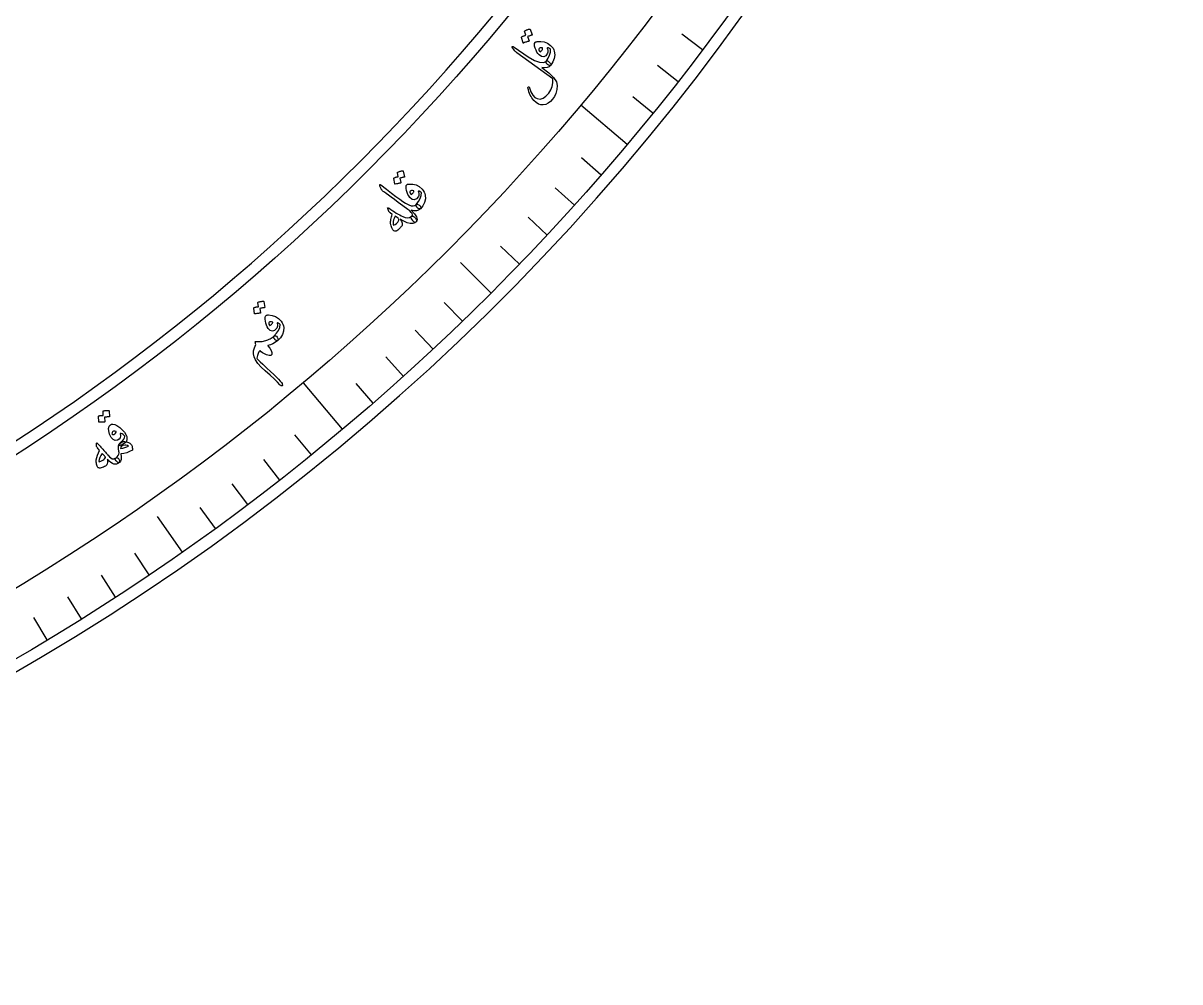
# Model space of a CAD drawing. Header units: millimetres. Extents: x -140 to 140, y -140 to 184.
# Drawn here: x 70.3 to 140, y -140 to -82.2 of the extents above; entities that cross this region are included whole.
import ezdxf

# ---------------------------------------------------------------- set-up
doc = ezdxf.new("R2010")
doc.units = ezdxf.units.MM
for name, color, linetype in [('CUT_INNER', 6, 'Continuous'), ('CUT_OUTER', 1, 'Continuous'), ('ENGRAVE', 7, 'Continuous'), ('ENGRAVE_FINE', 8, 'Continuous'), ('TEXT', 5, 'Continuous')]:
    doc.layers.add(name, color=color, linetype=linetype)

msp = doc.modelspace()

# ---------------------------------------------------------------- linework, layer by layer
at = {"layer": 'CUT_INNER'}
msp.add_arc((0, 0), 128.1, 95.976562, 87.539062, dxfattribs=at)
at = {"layer": 'CUT_OUTER'}
msp.add_arc((0, 0), 140, 175.78125, 4.570313, dxfattribs=at)
at = {"layer": 'ENGRAVE'}
for points in [[(106.6993, -89.5313), (103.8916, -87.1754)], [(98.4901, -98.4901), (96.6389, -96.6389)], [(89.5313, -106.6993), (87.1754, -103.8916)], [(79.8912, -114.0964), (78.3895, -111.9519)]]:
    msp.add_lwpolyline(points, dxfattribs=at)
for radius in [139.286, 135.6208, 128.814]:
    msp.add_circle((0, 0), radius, dxfattribs=at)
at = {"layer": 'ENGRAVE_FINE'}
for points in [[(111.2387, -83.8244), (109.9842, -82.8791)], [(109.7589, -85.753), (108.5211, -84.7859)], [(108.2456, -87.6555), (107.0248, -86.667)], [(105.1205, -91.3798), (103.935, -90.3493)], [(103.5097, -93.2005), (102.3423, -92.1495)], [(101.8673, -94.9928), (100.7185, -93.9215)], [(100.194, -96.7562), (99.064, -95.665)], [(96.7562, -100.194), (95.665, -99.064)], [(94.9928, -101.8673), (93.9215, -100.7185)], [(93.2005, -103.5097), (92.1495, -102.3423)], [(91.3798, -105.1205), (90.3493, -103.935)], [(87.6555, -108.2456), (86.667, -107.0248)], [(85.753, -109.7589), (84.7859, -108.5211)], [(83.8244, -111.2387), (82.8791, -109.9842)], [(81.8703, -112.6847), (80.947, -111.4139)], [(77.8877, -115.4733), (77.0094, -114.1711)], [(75.8606, -116.8151), (75.0051, -115.4977)], [(73.8103, -118.1212), (72.9779, -116.7891)], [(71.7376, -119.3914), (70.9286, -118.045)]]:
    msp.add_lwpolyline(points, dxfattribs=at)
at = {"layer": 'TEXT'}
for points in [[(100.5098, -82.7167), (100.5091, -82.7099), (100.5111, -82.7028), (100.5159, -82.6954), (100.5234, -82.6879), (100.5587, -82.6677), (100.5943, -82.6493), (100.6304, -82.6328), (100.6668, -82.6182), (100.7039, -82.6054), (100.742, -82.5943), (100.7813, -82.5851), (100.8215, -82.5776), (100.8316, -82.5781), (100.8399, -82.5814), (100.8465, -82.5877), (100.8512, -82.5969), (100.9635, -82.9294), (100.9632, -82.9358), (100.9585, -82.9416), (100.9491, -82.9468), (100.9353, -82.9514), (100.9243, -82.9533), (100.9079, -82.9577), (100.886, -82.9645), (100.8586, -82.9737), (100.8255, -82.9853), (100.7862, -82.9993), (100.7407, -83.0158), (100.6891, -83.0348), (100.7735, -83.2954), (100.7746, -83.3052), (100.7704, -83.313), (100.7607, -83.3189), (100.7457, -83.3228), (100.7327, -83.3263), (100.7127, -83.332), (100.6856, -83.3402), (100.6516, -83.3506), (100.6101, -83.3638), (100.561, -83.3801), (100.5043, -83.3994), (100.4399, -83.4218), (100.4315, -83.4227), (100.4253, -83.421), (100.4212, -83.4167), (100.4193, -83.4098), (100.3204, -83.0814), (100.3197, -83.0746), (100.3217, -83.0675), (100.3265, -83.0602), (100.3341, -83.0526), (100.3629, -83.0344), (100.3924, -83.0181), (100.4227, -83.0036), (100.4536, -82.991), (100.4851, -82.98), (100.5169, -82.9705), (100.549, -82.9625), (100.5815, -82.956)], [(100.7293, -84.2549), (101.0968, -84.4715), (101.4096, -84.5826), (101.6676, -84.5879), (101.8706, -84.4876), (101.8941, -84.4899), (101.9271, -84.5115), (101.9695, -84.5524), (102.0213, -84.6126), (102.0603, -84.6622), (102.0838, -84.7028), (102.0919, -84.7344), (102.0845, -84.7571), (101.9836, -84.8479), (101.862, -84.9022), (101.7197, -84.9199), (101.5569, -84.901), (101.9684, -85.2177), (102.2589, -85.502), (102.4281, -85.7543), (102.476, -85.9746), (102.4425, -86.2331), (102.3847, -86.4585), (102.3025, -86.6508), (102.1962, -86.8098), (102.0656, -86.9478), (101.9282, -87.0505), (101.784, -87.1178), (101.6332, -87.1498), (101.4824, -87.1444), (101.3384, -87.0995), (101.2011, -87.0151), (101.0706, -86.8915), (101.0092, -86.8157), (100.9524, -86.7346), (100.9003, -86.648), (100.8528, -86.556), (100.8101, -86.4585), (100.7723, -86.3552), (100.7394, -86.2462), (100.7113, -86.1315), (100.7102, -86.1169), (100.712, -86.1036), (100.7166, -86.0914), (100.7241, -86.0803), (100.7324, -86.0729), (100.742, -86.0684), (100.7529, -86.0671), (100.765, -86.0687), (100.7769, -86.074), (100.787, -86.0836), (100.7954, -86.0975), (100.802, -86.1158), (100.8907, -86.3694), (100.9969, -86.564), (101.121, -86.6993), (101.2632, -86.7753), (101.4451, -86.7965), (101.6228, -86.7479), (101.796, -86.6295), (101.9646, -86.4413), (102.0821, -86.2478), (102.1611, -86.0389), (102.2013, -85.8146), (102.2029, -85.5751), (100.0419, -84.0084), (99.9905, -83.9706), (99.9488, -83.9365), (99.9168, -83.9062), (99.8945, -83.8795), (99.7617, -83.6722), (99.7644, -83.6378), (99.7835, -83.6249), (99.8192, -83.6334), (99.8714, -83.6633)], [(101.1351, -83.3925), (101.1551, -83.3743), (101.183, -83.3589), (101.2188, -83.3462), (101.2626, -83.3362), (101.4851, -83.3222), (101.6942, -83.3567), (101.89, -83.4398), (102.0723, -83.5717), (102.1552, -83.6551), (102.2205, -83.7399), (102.2681, -83.8262), (102.2981, -83.9139), (102.3234, -84.1395), (102.2958, -84.3559), (102.2153, -84.5629), (102.082, -84.7601), (102.0624, -84.7749), (102.0364, -84.7798), (102.0039, -84.7749), (101.9649, -84.7601), (101.945, -84.75), (101.9257, -84.7384), (101.9072, -84.725), (101.8894, -84.7101), (101.8726, -84.6943), (101.857, -84.6787), (101.8426, -84.663), (101.8294, -84.6475), (101.8095, -84.6171), (101.7997, -84.5883), (101.8002, -84.5609), (101.8109, -84.535), (101.934, -84.3381), (102.017, -84.1477), (102.06, -83.9639), (102.063, -83.7869), (102.0162, -83.757), (101.9772, -83.7355), (101.946, -83.7222), (101.9226, -83.7172), (101.9, -83.7158), (101.883, -83.7176), (101.8715, -83.7227), (101.8656, -83.7311), (101.8629, -83.7381), (101.862, -83.7447), (101.8628, -83.7507), (101.8652, -83.7562), (101.901, -83.8344), (101.9176, -83.9082), (101.9149, -83.9777), (101.8929, -84.0428), (101.7854, -84.1957), (101.6646, -84.2621), (101.531, -84.2419), (101.3845, -84.1352), (101.3146, -84.057), (101.2517, -83.9642), (101.1957, -83.8569), (101.1465, -83.7352), (101.1118, -83.6212), (101.0984, -83.5261), (101.1061, -83.4499), (101.1351, -83.3925)], [(101.3794, -83.7608), (101.3631, -83.7977), (101.3662, -83.8398), (101.3884, -83.887), (101.4299, -83.9394), (101.4379, -83.9457), (101.4441, -83.9499), (101.4482, -83.9517), (101.4505, -83.9513), (101.4829, -83.9271), (101.5122, -83.8997), (101.5384, -83.8691), (101.5616, -83.8353), (101.5786, -83.8028), (101.5889, -83.773), (101.5925, -83.7459), (101.5894, -83.7216), (101.5129, -83.7155), (101.4525, -83.72), (101.4079, -83.7351), (101.3794, -83.7608)], [(92.8464, -91.235), (92.8462, -91.2281), (92.8489, -91.2212), (92.8543, -91.2143), (92.8624, -91.2074), (92.8994, -91.1904), (92.9365, -91.1753), (92.9738, -91.162), (93.0114, -91.1506), (93.0495, -91.1411), (93.0885, -91.1335), (93.1284, -91.1277), (93.1691, -91.1238), (93.1791, -91.1252), (93.1871, -91.1293), (93.1931, -91.1361), (93.197, -91.1457), (93.2796, -91.4867), (93.2788, -91.4931), (93.2735, -91.4985), (93.2638, -91.5028), (93.2495, -91.5062), (93.2385, -91.5072), (93.2217, -91.5101), (93.1993, -91.5149), (93.1713, -91.5216), (93.1372, -91.5303), (93.0968, -91.5408), (93.0501, -91.5533), (92.997, -91.5676), (93.0581, -91.8347), (93.0584, -91.8445), (93.0535, -91.8519), (93.0434, -91.8569), (93.0281, -91.8595), (93.0148, -91.8618), (92.9944, -91.8658), (92.9667, -91.8715), (92.9318, -91.8789), (92.8894, -91.8884), (92.8391, -91.9003), (92.7809, -91.9146), (92.7147, -91.9312), (92.7063, -91.9314), (92.7003, -91.9292), (92.6966, -91.9245), (92.6953, -91.9175), (92.6256, -91.5816), (92.6255, -91.5747), (92.6282, -91.5679), (92.6336, -91.561), (92.6418, -91.5541), (92.6721, -91.5386), (92.703, -91.5249), (92.7344, -91.5131), (92.7663, -91.5032), (92.7986, -91.495), (92.8311, -91.4884), (92.8638, -91.4833), (92.8967, -91.4797)], [(93.7125, -94.0468), (93.6784, -93.9847), (93.6617, -93.9344), (93.6622, -93.8959), (93.6799, -93.8692), (93.7127, -93.841), (93.7356, -93.8149), (93.7489, -93.791), (93.7524, -93.7691), (93.7312, -93.7041), (93.6757, -93.6285), (93.5859, -93.5421), (93.4618, -93.4451), (93.1627, -93.2271), (92.8968, -93.0327), (92.6641, -92.8618), (92.4645, -92.7145), (92.2978, -92.5912), (92.1638, -92.4919), (92.0624, -92.4167), (91.9937, -92.3657), (91.95, -92.33), (91.9157, -92.2983), (91.8906, -92.2704), (91.8749, -92.2464), (91.7913, -92.0422), (91.7815, -91.986), (91.7859, -91.9549), (91.8046, -91.9491), (91.8375, -91.9684), (92.1794, -92.2338), (92.484, -92.4661), (92.7512, -92.6656), (92.981, -92.8322), (93.1732, -92.9664), (93.3276, -93.069), (93.444, -93.1399), (93.5226, -93.1791), (93.671, -93.2242), (93.7977, -93.2357), (93.9024, -93.2136), (93.9853, -93.1579), (94.0117, -93.1406), (94.0441, -93.136), (94.0825, -93.1443), (94.1267, -93.1653), (94.1629, -93.1897), (94.1935, -93.2189), (94.2186, -93.2531), (94.2381, -93.2921), (94.2495, -93.3293), (94.2528, -93.3607), (94.2482, -93.3862), (94.2356, -93.4059), (94.1232, -93.4893), (93.9914, -93.5323), (93.8402, -93.5351), (93.6696, -93.4974), (93.871, -93.712), (93.993, -93.8968), (94.0353, -94.0517), (93.9981, -94.1768), (93.9795, -94.2001), (93.9603, -94.2172), (93.9405, -94.228), (93.9199, -94.2326), (93.8946, -94.2313), (93.8686, -94.2216), (93.8419, -94.2036), (93.8146, -94.1772), (93.8009, -94.1607), (93.7874, -94.1443), (93.774, -94.1281), (93.7608, -94.112), (93.748, -94.096), (93.7356, -94.0798), (93.7238, -94.0634), (93.7125, -94.0468)], [(93.4098, -91.9631), (93.4313, -91.9468), (93.4605, -91.9339), (93.4973, -91.9244), (93.5418, -91.9183), (93.7646, -91.9239), (93.9699, -91.9766), (94.1576, -92.0766), (94.3276, -92.2241), (94.4029, -92.3144), (94.4605, -92.4046), (94.5003, -92.4948), (94.5225, -92.5848), (94.5278, -92.8118), (94.4813, -93.0249), (94.3829, -93.224), (94.2328, -93.4087), (94.212, -93.4217), (94.1856, -93.4243), (94.1537, -93.4166), (94.1162, -93.3984), (94.0972, -93.3867), (94.079, -93.3733), (94.0618, -93.3584), (94.0453, -93.342), (94.03, -93.3248), (94.0158, -93.3078), (94.0029, -93.291), (93.9911, -93.2743), (93.9739, -93.2423), (93.9667, -93.2127), (93.9696, -93.1855), (93.9825, -93.1607), (94.1225, -92.9754), (94.2219, -92.793), (94.2809, -92.6137), (94.2994, -92.4376), (94.2555, -92.4038), (94.2185, -92.3789), (94.1886, -92.3629), (94.1657, -92.3558), (94.1434, -92.3524), (94.1262, -92.3528), (94.1143, -92.3568), (94.1077, -92.3647), (94.1045, -92.3715), (94.103, -92.3779), (94.1032, -92.3839), (94.1051, -92.3896), (94.1339, -92.4707), (94.1439, -92.5457), (94.1351, -92.6147), (94.1075, -92.6776), (93.9869, -92.8204), (93.8608, -92.8759), (93.7295, -92.8441), (93.5929, -92.725), (93.5302, -92.6408), (93.4757, -92.5429), (93.4293, -92.4311), (93.391, -92.3055), (93.3665, -92.1889), (93.3615, -92.093), (93.3759, -92.0178), (93.4098, -91.9631)], [(93.6208, -92.3515), (93.6014, -92.3869), (93.6007, -92.429), (93.6187, -92.478), (93.6554, -92.5338), (93.6628, -92.5409), (93.6686, -92.5455), (93.6726, -92.5477), (93.6748, -92.5476), (93.7092, -92.5263), (93.7409, -92.5016), (93.7697, -92.4734), (93.7957, -92.4418), (93.8155, -92.4109), (93.8284, -92.3821), (93.8344, -92.3554), (93.8335, -92.3309), (93.7578, -92.3181), (93.6972, -92.3172), (93.6515, -92.3284), (93.6208, -92.3515)], [(93.1723, -93.8827), (93.3202, -93.9363), (93.4541, -93.9518), (93.5741, -93.9295), (93.6799, -93.8692), (93.71, -93.8537), (93.7445, -93.8517), (93.7835, -93.8632), (93.827, -93.8883), (93.8476, -93.904), (93.8679, -93.9208), (93.8878, -93.9386), (93.9073, -93.9575), (93.926, -93.9776), (93.9433, -93.9991), (93.9592, -94.0219), (93.9737, -94.0462), (93.995, -94.0885), (94.0067, -94.1239), (94.0086, -94.1524), (94.0009, -94.174), (93.9542, -94.2205), (93.901, -94.257), (93.8413, -94.2833), (93.775, -94.2996), (93.614, -94.2977), (93.4315, -94.253), (93.2276, -94.1652), (93.0023, -94.0346), (93.0797, -94.1673), (93.1253, -94.2764), (93.1391, -94.3618), (93.1212, -94.4235), (93.1034, -94.4486), (93.0836, -94.4743), (93.0619, -94.5005), (93.0383, -94.5271), (93.0126, -94.5545), (92.9846, -94.5827), (92.9544, -94.6117), (92.9218, -94.6416), (92.8601, -94.6946), (92.8097, -94.7324), (92.7705, -94.755), (92.7427, -94.7624), (92.6842, -94.7614), (92.6367, -94.7483), (92.6001, -94.7232), (92.5744, -94.686), (92.5129, -94.5518), (92.4686, -94.4445), (92.4416, -94.364), (92.4319, -94.3105), (92.4305, -94.2495), (92.4332, -94.1858), (92.44, -94.1195), (92.451, -94.0503), (92.4661, -93.9785), (92.4853, -93.904), (92.5087, -93.8267), (92.5361, -93.7467), (92.4094, -93.6516), (92.3949, -93.6395), (92.3815, -93.6283), (92.3694, -93.6179), (92.3585, -93.6084), (92.3491, -93.5994), (92.3417, -93.5906), (92.3361, -93.582), (92.3324, -93.5736), (92.2586, -93.3879), (92.2526, -93.3593), (92.2649, -93.3486), (92.2955, -93.3556), (92.3442, -93.3803), (92.4549, -93.4601), (92.5637, -93.5349), (92.6707, -93.6047), (92.7758, -93.6693), (92.8788, -93.7292), (92.9791, -93.7848), (93.077, -93.836), (93.1723, -93.8827)], [(92.707, -93.8641), (92.693, -93.8896), (92.679, -93.9165), (92.6649, -93.9448), (92.6509, -93.9744), (92.6375, -94.0058), (92.6255, -94.0393), (92.6148, -94.0749), (92.6055, -94.1125), (92.5967, -94.1497), (92.5903, -94.1865), (92.5864, -94.223), (92.5848, -94.2592), (92.5858, -94.2949), (92.5897, -94.3299), (92.5962, -94.3642), (92.6056, -94.3979), (92.6977, -94.364), (92.7826, -94.3023), (92.8599, -94.2127), (92.9298, -94.0952), (92.9343, -94.0705), (92.9281, -94.0433), (92.9112, -94.0136), (92.8835, -93.9814)], [(84.44, -99.0664), (84.4405, -99.0595), (84.4438, -99.0529), (84.4497, -99.0465), (84.4585, -99.0404), (84.4968, -99.0267), (84.5351, -99.0149), (84.5735, -99.005), (84.6119, -98.9969), (84.6506, -98.9908), (84.6902, -98.9867), (84.7304, -98.9844), (84.7713, -98.9841), (84.7812, -98.9864), (84.7888, -98.9911), (84.7941, -98.9985), (84.7972, -99.0084), (84.8494, -99.3554), (84.848, -99.3616), (84.8423, -99.3665), (84.8322, -99.37), (84.8177, -99.3721), (84.8066, -99.3721), (84.7897, -99.3735), (84.7669, -99.3763), (84.7384, -99.3806), (84.7037, -99.3862), (84.6625, -99.3931), (84.6149, -99.4014), (84.5608, -99.411), (84.5981, -99.6824), (84.5975, -99.6922), (84.592, -99.6992), (84.5814, -99.7033), (84.566, -99.7045), (84.5526, -99.7056), (84.5319, -99.7078), (84.5038, -99.711), (84.4684, -99.7154), (84.4253, -99.7211), (84.3741, -99.7285), (84.3149, -99.7376), (84.2475, -99.7483), (84.2391, -99.7478), (84.2333, -99.745), (84.2301, -99.74), (84.2294, -99.7329), (84.1896, -99.3922), (84.1901, -99.3854), (84.1934, -99.3787), (84.1994, -99.3724), (84.2081, -99.3663), (84.2397, -99.3534), (84.2716, -99.3426), (84.304, -99.3336), (84.3366, -99.3265), (84.3695, -99.3212), (84.4025, -99.3175), (84.4355, -99.3153), (84.4686, -99.3146)], [(84.9371, -99.8414), (84.96, -99.827), (84.9902, -99.8168), (85.0277, -99.8105), (85.0725, -99.8084), (85.294, -99.8336), (85.4938, -99.9042), (85.672, -100.0204), (85.8283, -100.1822), (85.8953, -100.2789), (85.9447, -100.3738), (85.9765, -100.4671), (85.9906, -100.5587), (85.9759, -100.7853), (85.9107, -100.9935), (85.7952, -101.1831), (85.6294, -101.3539), (85.6075, -101.365), (85.581, -101.3653), (85.5499, -101.3548), (85.5141, -101.3334), (85.4963, -101.32), (85.4794, -101.3051), (85.4635, -101.2887), (85.4486, -101.2709), (85.4348, -101.2524), (85.4221, -101.2343), (85.4107, -101.2163), (85.4005, -101.1987), (85.3862, -101.1654), (85.3816, -101.1352), (85.3869, -101.1084), (85.402, -101.0848), (85.5577, -100.9125), (85.6729, -100.7396), (85.7474, -100.5662), (85.7814, -100.3924), (85.7406, -100.3549), (85.706, -100.3268), (85.6776, -100.3083), (85.6554, -100.2992), (85.6334, -100.2938), (85.6164, -100.2927), (85.6042, -100.2957), (85.5968, -100.3029), (85.593, -100.3094), (85.591, -100.3156), (85.5907, -100.3217), (85.5921, -100.3275), (85.6136, -100.4108), (85.617, -100.4864), (85.6021, -100.5543), (85.5691, -100.6146), (85.4364, -100.7462), (85.3059, -100.7904), (85.1779, -100.7471), (85.0523, -100.6164), (84.9973, -100.5271), (84.9516, -100.4247), (84.9152, -100.3092), (84.8882, -100.1808), (84.8741, -100.0625), (84.8775, -99.9665), (84.8985, -99.8928), (84.9371, -99.8414)], [(85.113, -100.2469), (85.0905, -100.2804), (85.0861, -100.3223), (85.0997, -100.3727), (85.1314, -100.4315), (85.1382, -100.4392), (85.1435, -100.4443), (85.1473, -100.4469), (85.1495, -100.4469), (85.1857, -100.4288), (85.2194, -100.4069), (85.2506, -100.3814), (85.2793, -100.3522), (85.3017, -100.3232), (85.3171, -100.2956), (85.3254, -100.2696), (85.3266, -100.2451), (85.2524, -100.2256), (85.1921, -100.2195), (85.1456, -100.2265), (85.113, -100.2469)], [(84.3311, -101.3999), (84.4049, -101.4102), (84.4784, -101.4162), (84.5516, -101.418), (84.6244, -101.4155), (84.6967, -101.4084), (84.768, -101.3963), (84.8384, -101.3792), (84.9079, -101.3571), (84.9759, -101.3314), (85.0421, -101.3034), (85.1063, -101.2731), (85.1686, -101.2405), (85.2293, -101.2054), (85.2884, -101.1678), (85.3459, -101.1276), (85.402, -101.0848), (85.4516, -101.061), (85.4997, -101.065), (85.546, -101.0966), (85.5907, -101.1559), (85.628, -101.2254), (85.6468, -101.2815), (85.6473, -101.3244), (85.6294, -101.3539), (85.4895, -101.4591), (85.3438, -101.5434), (85.1921, -101.6068), (85.0347, -101.6493), (85.028, -101.652), (85.025, -101.6561), (85.0257, -101.6616), (85.0301, -101.6684), (85.1495, -101.8165), (85.2291, -101.9524), (85.269, -102.0763), (85.2691, -102.1881), (85.2581, -102.218), (85.2399, -102.2393), (85.2144, -102.2519), (85.1817, -102.2559), (85.1049, -102.2491), (85.0278, -102.2337), (84.9503, -102.2097), (84.8724, -102.1771), (84.7947, -102.1354), (84.7177, -102.0841), (84.6416, -102.0233), (84.5661, -101.953), (84.4965, -102.0314), (84.4422, -102.1331), (84.4034, -102.2582), (84.3798, -102.4067), (84.4, -102.4541), (84.4643, -102.5325), (84.5725, -102.6418), (84.7248, -102.782), (84.9788, -103.0098), (85.2019, -103.2139), (85.394, -103.3944), (85.5552, -103.5512), (85.6854, -103.6841), (85.7846, -103.7927), (85.8528, -103.8772), (85.8899, -103.9374), (85.9071, -103.9779), (85.9172, -104.0114), (85.9204, -104.038), (85.9165, -104.0577), (85.9069, -104.0735), (85.8934, -104.0831), (85.876, -104.0864), (85.8547, -104.0833), (85.8313, -104.0743), (85.8079, -104.0597), (85.7844, -104.0394), (85.7608, -104.0135), (85.611, -103.8542), (85.4123, -103.6614), (85.1651, -103.4352), (84.8693, -103.1753), (84.6232, -102.9465), (84.4297, -102.7295), (84.2889, -102.5244), (84.2004, -102.3313), (84.1675, -102.1599), (84.175, -101.9793), (84.2228, -101.7893), (84.3108, -101.5899), (84.2976, -101.5544), (84.2874, -101.5203), (84.2802, -101.4875), (84.2759, -101.456), (84.2764, -101.4282), (84.2858, -101.4096), (84.304, -101.4002), (84.3311, -101.3999)], [(75.1076, -105.6154), (75.1086, -105.6087), (75.1124, -105.6024), (75.1189, -105.5965), (75.1281, -105.5912), (75.1673, -105.581), (75.2064, -105.5727), (75.2454, -105.5663), (75.2842, -105.5617), (75.3232, -105.5591), (75.3629, -105.5585), (75.403, -105.5599), (75.4437, -105.5633), (75.4533, -105.5664), (75.4605, -105.5718), (75.4651, -105.5796), (75.4674, -105.5897), (75.4896, -105.9395), (75.4877, -105.9456), (75.4816, -105.9499), (75.4713, -105.9525), (75.4567, -105.9532), (75.4457, -105.9523), (75.4287, -105.9522), (75.4059, -105.9529), (75.3772, -105.9546), (75.3422, -105.9571), (75.3008, -105.9603), (75.2527, -105.9643), (75.1981, -105.969), (75.2121, -106.2422), (75.2106, -106.2519), (75.2045, -106.2583), (75.1937, -106.2615), (75.1783, -106.2613), (75.1649, -106.2612), (75.1441, -106.2615), (75.1159, -106.2623), (75.0804, -106.2634), (75.0371, -106.2652), (74.9856, -106.268), (74.926, -106.2718), (74.8582, -106.2764), (74.8499, -106.2751), (74.8443, -106.2718), (74.8415, -106.2666), (74.8415, -106.2594), (74.831, -105.9171), (74.8321, -105.9103), (74.8359, -105.904), (74.8424, -105.8982), (74.8516, -105.8929), (74.8841, -105.883), (74.9167, -105.875), (74.9496, -105.869), (74.9827, -105.8649), (75.0158, -105.8626), (75.0489, -105.8618), (75.0819, -105.8625), (75.1148, -105.8648)], [(75.5438, -106.4294), (75.6137, -106.3939), (75.7004, -106.389), (75.8042, -106.4145), (75.9251, -106.4705), (76.1066, -106.586), (76.2633, -106.7234), (76.3951, -106.8828), (76.5019, -107.0642), (76.5283, -107.1418), (76.5396, -107.2261), (76.5357, -107.317), (76.5166, -107.4145), (76.4904, -107.4641), (76.4423, -107.5142), (76.3723, -107.5648), (76.2804, -107.6159), (76.1802, -107.6661), (76.1095, -107.6877), (76.0682, -107.6806), (76.0565, -107.6449), (76.0677, -107.6078), (76.0989, -107.5609), (76.15, -107.5041), (76.2209, -107.4373), (76.2937, -107.3673), (76.3491, -107.2922), (76.387, -107.212), (76.4075, -107.1268), (76.4079, -107.1184), (76.4061, -107.1097), (76.4024, -107.1007), (76.3966, -107.0913), (76.3214, -107.0153), (76.2538, -106.9683), (76.1936, -106.9502), (76.1409, -106.961), (76.1575, -107.0993), (76.1343, -107.2107), (76.0714, -107.2949), (75.9689, -107.3519), (75.8343, -107.3659), (75.7104, -107.3104), (75.5974, -107.1856), (75.495, -106.9916), (75.4456, -106.8012), (75.4372, -106.6441), (75.4699, -106.5202), (75.5438, -106.4294)], [(75.8738, -106.8338), (75.8219, -106.816), (75.7757, -106.8098), (75.7354, -106.815), (75.7008, -106.8317), (75.6731, -106.857), (75.6537, -106.8879), (75.6423, -106.9244), (75.6391, -106.9665), (75.6414, -106.9816), (75.6486, -106.9934), (75.6604, -107.0018), (75.6771, -107.0068), (75.7471, -107.0052), (75.8064, -106.9824), (75.8548, -106.9385), (75.8924, -106.8734), (75.895, -106.8611), (75.8927, -106.8504), (75.8857, -106.8413), (75.8738, -106.8338)], [(74.7072, -107.567), (74.712, -107.5339), (74.7251, -107.5212), (74.7465, -107.529), (74.7762, -107.5572), (74.7922, -107.5756), (74.8147, -107.6008), (74.8438, -107.6327), (74.8793, -107.6715), (74.9215, -107.7176), (74.9703, -107.7716), (75.0258, -107.8334), (75.0879, -107.9032), (75.1491, -107.9717), (75.2039, -108.033), (75.2522, -108.0872), (75.294, -108.1342), (75.3292, -108.174), (75.3578, -108.2061), (75.3795, -108.2308), (75.3946, -108.2479), (75.4926, -108.3535), (75.5797, -108.4279), (75.6559, -108.4711), (75.7211, -108.4832), (75.7586, -108.4794), (75.7981, -108.4665), (75.8395, -108.4444), (75.8829, -108.4131), (75.9118, -108.3992), (75.9406, -108.3979), (75.9692, -108.4092), (75.9977, -108.4331), (76.0253, -108.4666), (76.0493, -108.5034), (76.0695, -108.5433), (76.0859, -108.5865), (76.0959, -108.6261), (76.0991, -108.6585), (76.0955, -108.6837), (76.085, -108.7018), (75.9999, -108.7601), (75.9165, -108.7957), (75.8346, -108.8086), (75.7544, -108.7989), (75.6677, -108.7629), (75.574, -108.7014), (75.4734, -108.6143), (75.3659, -108.5016), (75.3738, -108.6101), (75.3695, -108.7028), (75.3528, -108.7796), (75.3239, -108.8404), (75.2917, -108.8772), (75.2485, -108.9127), (75.1943, -108.9469), (75.1289, -108.9798), (75.0564, -109.009), (74.9922, -109.0288), (74.9365, -109.0391), (74.8893, -109.0401), (74.8448, -109.0318), (74.8085, -109.016), (74.7802, -108.993), (74.76, -108.9627), (74.7417, -108.92), (74.7259, -108.8697), (74.7125, -108.8118), (74.7017, -108.7462), (74.6932, -108.6787), (74.6885, -108.6234), (74.6875, -108.5805), (74.6901, -108.5499), (74.7245, -108.4085), (74.77, -108.2665), (74.8267, -108.1238), (74.8946, -107.9803), (74.8476, -107.9215), (74.8076, -107.8703), (74.7747, -107.8267), (74.7489, -107.7907), (74.7295, -107.7589), (74.7159, -107.7278), (74.7081, -107.6974), (74.7062, -107.6678)], [(76.035, -107.8996), (76.0275, -107.8282), (76.0273, -107.7613), (76.0344, -107.6988), (76.0488, -107.6407), (76.0542, -107.63), (76.0613, -107.6187), (76.0701, -107.6068), (76.0806, -107.5943), (76.0929, -107.581), (76.1073, -107.5669), (76.1238, -107.552), (76.1424, -107.5361), (76.2254, -107.4758), (76.3149, -107.4414), (76.4109, -107.4329), (76.5134, -107.4504), (76.6279, -107.4902), (76.7173, -107.5358), (76.7815, -107.5874), (76.8205, -107.645), (76.8476, -107.718), (76.8665, -107.7889), (76.8774, -107.8578), (76.8801, -107.9247), (76.8796, -107.9376), (76.8775, -107.9482), (76.8736, -107.9563), (76.8681, -107.9621), (76.706, -108.0485), (76.5347, -108.1123), (76.3543, -108.1536), (76.1647, -108.1722), (76.1892, -108.3624), (76.1841, -108.514), (76.1493, -108.6272), (76.085, -108.7018), (76.0609, -108.7121), (76.0339, -108.7113), (76.004, -108.6993), (75.9711, -108.6764), (75.8854, -108.5941), (75.8422, -108.5228), (75.8414, -108.4625), (75.8829, -108.4131), (75.9588, -108.3504), (76.016, -108.2815), (76.0546, -108.2066), (76.0744, -108.1257), (76.0704, -108.1056), (76.066, -108.0831), (76.0611, -108.0583), (76.0558, -108.0311), (76.0503, -108.0016), (76.045, -107.9698), (76.0399, -107.9358), (76.035, -107.8996)], [(76.4123, -107.6664), (76.2958, -107.6842), (76.2133, -107.721), (76.1648, -107.7769), (76.1501, -107.852), (76.2935, -107.8318), (76.4237, -107.8011), (76.5405, -107.7599), (76.644, -107.7083), (76.6, -107.687), (76.5467, -107.673), (76.4841, -107.6661), (76.4123, -107.6664)], [(75.0532, -108.161), (74.9645, -108.2817), (74.8998, -108.3994), (74.859, -108.5141), (74.8421, -108.6258), (74.8443, -108.638), (74.8503, -108.6463), (74.8602, -108.6508), (74.874, -108.6514), (74.9176, -108.6426), (74.9617, -108.6284), (75.0061, -108.6089), (75.0511, -108.5839), (75.0965, -108.5536), (75.1423, -108.5178), (75.1886, -108.4767), (75.2352, -108.4302), (75.2417, -108.4219), (75.2471, -108.4112), (75.2515, -108.3983), (75.255, -108.3831), (75.2348, -108.3581), (75.2132, -108.3323), (75.1901, -108.3057), (75.1656, -108.2784), (75.1396, -108.2502), (75.1123, -108.2212), (75.0834, -108.1915), (75.0532, -108.161)]]:
    msp.add_lwpolyline(points, close=True, dxfattribs=at)

doc.saveas('drawing.dxf')
